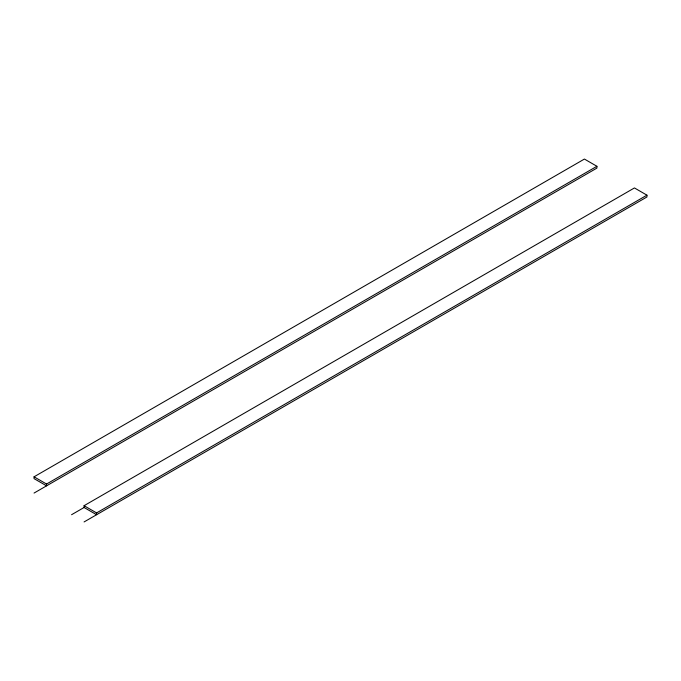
<?xml version="1.0" encoding="UTF-8"?>
<svg xmlns="http://www.w3.org/2000/svg" width="681" height="681" viewBox="0 0 681 681"><rect width="100%" height="100%" fill="white"/><g stroke="black" fill="none" stroke-linecap="round" stroke-linejoin="round"><path stroke-width="1.02" d="M596.922 166.283L46.555 484.029L46.555 485.834L34.05 478.615L34.05 476.811L584.417 159.056L596.922 166.283L596.922 168.088L34.05 493.061M646.95 195.166L96.583 512.912L96.583 514.717L84.078 507.498L84.078 505.694L634.445 187.939L646.95 195.166L646.95 196.971L84.078 521.944M71.573 514.717L84.453 507.277M34.05 476.811L46.555 484.029M84.078 505.694L96.583 512.912"/></g></svg>
